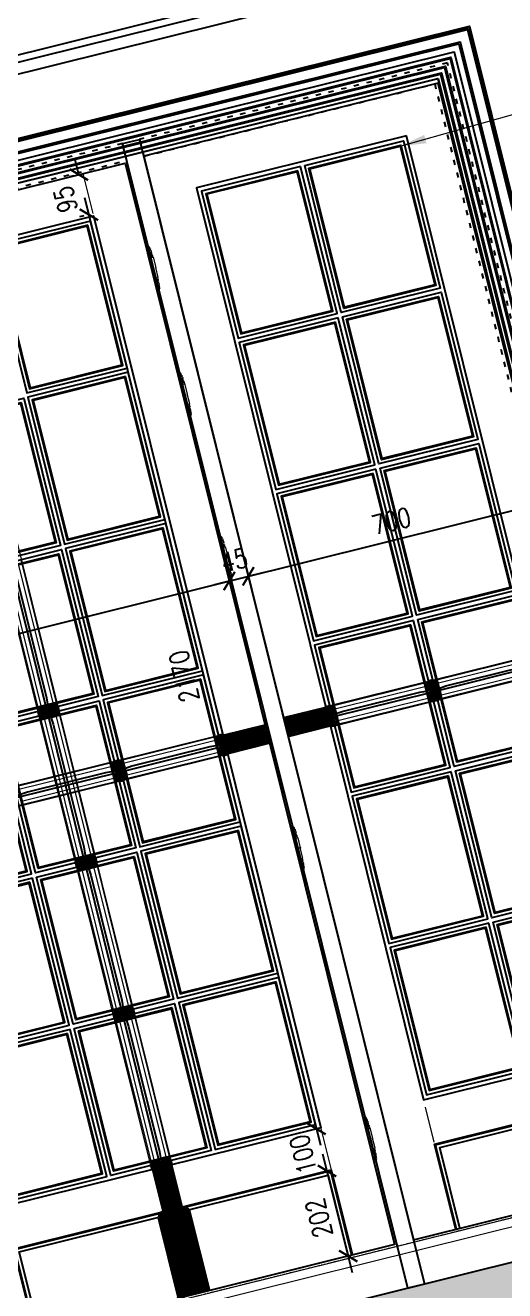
# Model space of a CAD drawing. Header units: inches. Extents: x 122939 to 389145, y 29603 to 574065.
# Drawn here: x 340144 to 341247, y 505939 to 508854 of the extents above; entities that cross this region are included whole.
import ezdxf

# ---------------------------------------------------------------- set-up
doc = ezdxf.new("R2010")
doc.units = ezdxf.units.IN
doc.header["$MEASUREMENT"] = 0
for name, pattern in [('ACAD_ISO03W100', [30, 12, -18]), ('DASHED', [0.75, 0.5, -0.25]), ('HIDDEN', [0.375, 0.25, -0.125])]:
    doc.linetypes.add(name, pattern=pattern)
for name, color, linetype, lineweight in [('A-Dim-ID', 9, 'Continuous', 20), ('A-FLOR-TIL1', 6, 'Continuous', 18), ('ID-NOTES', 3, 'Continuous', 0)]:
    doc.layers.add(name, color=color, linetype=linetype, lineweight=lineweight)
for name, color, linetype in [('A-Hidden', 8, 'HIDDEN'), ('A-WALL', 7, 'Continuous'), ('Calliper_wall hatch_CHB', 8, 'Continuous'), ('gypsum', 31, 'Continuous')]:
    doc.layers.add(name, color=color, linetype=linetype)
doc.styles.add('ST9', font='romans.shx', dxfattribs={"width": 0.8})
doc.styles.add('ZZ-Dim All', font='romans.shx', dxfattribs={"width": 0.8})
doc.dimstyles.new('DIM 0200', dxfattribs={"dimscale": 200, "dimtxt": 1, "dimasz": 0.8, "dimexe": 0.5, "dimexo": 1, "dimgap": 0.4, "dimtad": 1, "dimdec": 0, "dimrnd": 10, "dimdsep": 46, "dimtxsty": 'ZZ-Dim All', "dimblk1": 'ARCHTICK', "dimblk2": 'ARCHTICK', "dimsah": 1, "dimcen": 1, "dimdle": 0.5, "dimclrd": 256, "dimclre": 256, "dimclrt": 256, "dimadec": 0, "dimazin": 2, "dimtfac": 1, "dimtdec": 0, "dimtix": 1, "dimtmove": 2, "dimatfit": 2, "dimfxl": 1, "dimfxlon": 1, "dimtolj": 1, "dimtzin": 0, "dimlwd": -1, "dimlwe": -1, "dimarcsym": 0})
doc.dimstyles.new('DIM-20', dxfattribs={"dimscale": 1000, "dimtxt": 0.044, "dimasz": 0.035, "dimexe": 0.022, "dimexo": 0.022, "dimgap": 0.022, "dimtad": 1, "dimdec": 0, "dimzin": 0, "dimdsep": 46, "dimtxsty": 'ST9', "dimblk1": 'ARCHTICK', "dimblk2": 'ARCHTICK', "dimsah": 1, "dimcen": 0.088, "dimdle": 0.04, "dimclrd": 256, "dimclre": 256, "dimclrt": 3, "dimadec": 0, "dimazin": 0, "dimtfac": 1, "dimtdec": 0, "dimtix": 1, "dimtofl": 0, "dimtmove": 1, "dimatfit": 3, "dimldrblk": 'CLOSED', "dimfxl": 1, "dimtolj": 1, "dimtzin": 0, "dimarcsym": 0})
pattern_1 = [(135, (-731.5624, 320.418), (-1.76776695, -1.76776695), [])]
pattern_2 = [(135, (-731.5624, -38.742), (-1.76776695, -1.76776695), [])]
pattern_3 = [(135, (-731.5624, -397.902), (-1.76776695, -1.76776695), [])]
pattern_4 = [(45, (-688.5992, 0), (-1.76776695, 1.76776695), [])]
pattern_5 = [(135, (0.4363, -3010.4238), (-1.76776695, -1.76776695), [])]
pattern_6 = [(135, (247.9363, -3010.4238), (-1.76776695, -1.76776695), [])]
pattern_7 = [(135, (994.3506, -3005.4238), (-1.76776695, -1.76776695), [])]

# ---------------------------------------------------------------- blocks, each defined once
blk = doc.blocks.new('french door panel')
at = {"lineweight": 0}
h = blk.add_hatch(dxfattribs=at)
h.set_pattern_fill('ANSI31', color=8, scale=20)
h.set_pattern_definition([(45, (-731.5624, 320.418), (-1.76776695, 1.76776695), [])])
edge = h.paths.add_edge_path()
edge.add_line((6356, 3041.7), (6383, 3041.7))
edge.add_line((6383, 3041.7), (6383, 3031.7))
edge.add_line((6383, 3031.7), (6394, 3031.7))
edge.add_line((6394, 3031.7), (6394, 3033.7))
edge.add_arc((6394, 3041.7), 8, 270, 360)
edge.add_line((6402, 3041.7), (6404, 3041.7))
edge.add_line((6404, 3041.7), (6404, 3051.7))
edge.add_line((6404, 3051.7), (6402, 3051.7))
edge.add_arc((6394, 3051.7), 8, 0, 90)
edge.add_line((6394, 3059.7), (6394, 3061.7))
edge.add_line((6394, 3061.7), (6383, 3061.7))
edge.add_line((6383, 3061.7), (6383, 3051.7))
edge.add_line((6383, 3051.7), (6356, 3051.7))
edge.add_line((6356, 3051.7), (6356, 3041.7))
h = blk.add_hatch(dxfattribs=at)
h.set_pattern_fill('ANSI31', color=8, scale=20, angle=90)
h.set_pattern_definition(pattern_1)
edge = h.paths.add_edge_path()
edge.add_line((6358, 3051.7), (6377, 3051.7))
edge.add_line((6377, 3051.7), (6377, 3061.7))
edge.add_line((6377, 3061.7), (6366, 3061.7))
edge.add_line((6366, 3061.7), (6366, 3059.7))
edge.add_arc((6366, 3051.7), 8, 90, 180)
h = blk.add_hatch(dxfattribs=at)
h.set_pattern_fill('ANSI31', color=8, scale=20, angle=90)
h.set_pattern_definition(pattern_1)
edge = h.paths.add_edge_path()
edge.add_line((6358, 3041.7), (6377, 3041.7))
edge.add_line((6377, 3041.7), (6377, 3031.7))
edge.add_line((6377, 3031.7), (6366, 3031.7))
edge.add_line((6366, 3031.7), (6366, 3033.7))
edge.add_arc((6366, 3041.7), 8, 180, 270, ccw=False)
h = blk.add_hatch(dxfattribs=at)
h.set_pattern_fill('ANSI31', color=8, scale=20)
h.set_pattern_definition([(45, (247.9363, -3010.4238), (-1.76776695, 1.76776695), [])])
edge = h.paths.add_edge_path()
edge.add_line((6499.2, 2850.1), (6499.2, 2877.1))
edge.add_line((6499.2, 2877.1), (6489.2, 2877.1))
edge.add_line((6489.2, 2877.1), (6489.2, 2888.1))
edge.add_line((6489.2, 2888.1), (6491.2, 2888.1))
edge.add_arc((6499.2, 2888.1), 8, 90, 180, ccw=False)
edge.add_line((6499.2, 2896.1), (6499.2, 2898.1))
edge.add_line((6499.2, 2898.1), (6509.2, 2898.1))
edge.add_line((6509.2, 2898.1), (6509.2, 2896.1))
edge.add_arc((6509.2, 2888.1), 8, 0, 90, ccw=False)
edge.add_line((6517.2, 2888.1), (6519.2, 2888.1))
edge.add_line((6519.2, 2888.1), (6519.2, 2877.1))
edge.add_line((6519.2, 2877.1), (6509.2, 2877.1))
edge.add_line((6509.2, 2877.1), (6509.2, 2850.1))
edge.add_line((6509.2, 2850.1), (6499.2, 2850.1))
h = blk.add_hatch(dxfattribs=at)
h.set_pattern_fill('ANSI31', color=8, scale=20)
h.set_pattern_definition([(45, (0.4363, -3010.4238), (-1.76776695, 1.76776695), [])])
h.paths.add_polyline_path([(6736.7, 2888.1), (6738.7, 2888.1, -0.414214), (6746.7, 2896.1), (6746.7, 2898.1), (6756.7, 2898.1), (6756.7, 2850.1), (6746.7, 2850.1), (6746.7, 2877.1), (6736.7, 2877.1)])
h = blk.add_hatch(dxfattribs=at)
h.set_pattern_fill('ANSI31', color=8, scale=20, angle=90)
h.set_pattern_definition(pattern_5)
edge = h.paths.add_edge_path()
edge.add_line((6856.7, 2852.1), (6756.7, 2852.1))
edge.add_line((6756.7, 2852.1), (6756.7, 2896.1))
edge.add_line((6756.7, 2896.1), (6856.2, 2896.1))
edge.add_line((6856.2, 2896.1), (6856.2, 2852.1))
h = blk.add_hatch(dxfattribs=at)
h.set_pattern_fill('ANSI31', color=8, scale=20, angle=90)
h.set_pattern_definition(pattern_6)
edge = h.paths.add_edge_path()
edge.add_line((6499.2, 2852.1), (6499.2, 2871.1))
edge.add_line((6499.2, 2871.1), (6489.2, 2871.1))
edge.add_line((6489.2, 2871.1), (6489.2, 2860.1))
edge.add_line((6489.2, 2860.1), (6491.2, 2860.1))
edge.add_arc((6499.2, 2860.1), 8, 180, 270)
h = blk.add_hatch(dxfattribs=at)
h.set_pattern_fill('ANSI31', color=8, scale=20, angle=90)
h.set_pattern_definition(pattern_6)
edge = h.paths.add_edge_path()
edge.add_line((6509.2, 2852.1), (6509.2, 2871.1))
edge.add_line((6509.2, 2871.1), (6519.2, 2871.1))
edge.add_line((6519.2, 2871.1), (6519.2, 2860.1))
edge.add_line((6519.2, 2860.1), (6517.2, 2860.1))
edge.add_arc((6509.2, 2860.1), 8, -90, 0, ccw=False)
h = blk.add_hatch(dxfattribs=at)
h.set_pattern_fill('ANSI31', color=8, scale=20, angle=90)
h.set_pattern_definition(pattern_5)
h.paths.add_polyline_path([(6736.7, 2871.1), (6746.7, 2871.1), (6746.7, 2852.1, -0.414214), (6738.7, 2860.1), (6736.7, 2860.1)])
h = blk.add_hatch(dxfattribs=at)
h.set_pattern_fill('ANSI31', color=8, scale=20)
h.set_pattern_definition([(45, (-731.5624, -38.742), (-1.76776695, 1.76776695), [])])
edge = h.paths.add_edge_path()
edge.add_line((6356, 2682.6), (6383, 2682.6))
edge.add_line((6383, 2682.6), (6383, 2672.6))
edge.add_line((6383, 2672.6), (6394, 2672.6))
edge.add_line((6394, 2672.6), (6394, 2674.6))
edge.add_arc((6394, 2682.6), 8, 270, 360)
edge.add_line((6402, 2682.6), (6404, 2682.6))
edge.add_line((6404, 2682.6), (6404, 2692.6))
edge.add_line((6404, 2692.6), (6402, 2692.6))
edge.add_arc((6394, 2692.6), 8, 0, 90)
edge.add_line((6394, 2700.6), (6394, 2702.6))
edge.add_line((6394, 2702.6), (6383, 2702.6))
edge.add_line((6383, 2702.6), (6383, 2692.6))
edge.add_line((6383, 2692.6), (6356, 2692.6))
edge.add_line((6356, 2692.6), (6356, 2682.6))
h = blk.add_hatch(dxfattribs=at)
h.set_pattern_fill('ANSI31', color=8, scale=20, angle=90)
h.set_pattern_definition(pattern_2)
edge = h.paths.add_edge_path()
edge.add_line((6358, 2692.6), (6377, 2692.6))
edge.add_line((6377, 2692.6), (6377, 2702.6))
edge.add_line((6377, 2702.6), (6366, 2702.6))
edge.add_line((6366, 2702.6), (6366, 2700.6))
edge.add_arc((6366, 2692.6), 8, 90, 180)
h = blk.add_hatch(dxfattribs=at)
h.set_pattern_fill('ANSI31', color=8, scale=20, angle=90)
h.set_pattern_definition(pattern_2)
edge = h.paths.add_edge_path()
edge.add_line((6358, 2682.6), (6377, 2682.6))
edge.add_line((6377, 2682.6), (6377, 2672.6))
edge.add_line((6377, 2672.6), (6366, 2672.6))
edge.add_line((6366, 2672.6), (6366, 2674.6))
edge.add_arc((6366, 2682.6), 8, 180, 270, ccw=False)
h = blk.add_hatch(dxfattribs=at)
h.set_pattern_fill('ANSI31', color=8, scale=20)
h.set_pattern_definition([(45, (-731.5624, -397.902), (-1.76776695, 1.76776695), [])])
edge = h.paths.add_edge_path()
edge.add_line((6356, 2323.4), (6383, 2323.4))
edge.add_line((6383, 2323.4), (6383, 2313.4))
edge.add_line((6383, 2313.4), (6394, 2313.4))
edge.add_line((6394, 2313.4), (6394, 2315.4))
edge.add_arc((6394, 2323.4), 8, 270, 360)
edge.add_line((6402, 2323.4), (6404, 2323.4))
edge.add_line((6404, 2323.4), (6404, 2333.4))
edge.add_line((6404, 2333.4), (6402, 2333.4))
edge.add_arc((6394, 2333.4), 8, 0, 90)
edge.add_line((6394, 2341.4), (6394, 2343.4))
edge.add_line((6394, 2343.4), (6383, 2343.4))
edge.add_line((6383, 2343.4), (6383, 2333.4))
edge.add_line((6383, 2333.4), (6356, 2333.4))
edge.add_line((6356, 2333.4), (6356, 2323.4))
h = blk.add_hatch(dxfattribs=at)
h.set_pattern_fill('ANSI31', color=8, scale=20, angle=90)
h.set_pattern_definition(pattern_3)
edge = h.paths.add_edge_path()
edge.add_line((6358, 2333.4), (6377, 2333.4))
edge.add_line((6377, 2333.4), (6377, 2343.4))
edge.add_line((6377, 2343.4), (6366, 2343.4))
edge.add_line((6366, 2343.4), (6366, 2341.4))
edge.add_arc((6366, 2333.4), 8, 90, 180)
h = blk.add_hatch(dxfattribs=at)
h.set_pattern_fill('ANSI31', color=8, scale=20, angle=90)
h.set_pattern_definition(pattern_3)
edge = h.paths.add_edge_path()
edge.add_line((6358, 2323.4), (6377, 2323.4))
edge.add_line((6377, 2323.4), (6377, 2313.4))
edge.add_line((6377, 2313.4), (6366, 2313.4))
edge.add_line((6366, 2313.4), (6366, 2315.4))
edge.add_arc((6366, 2323.4), 8, 180, 270, ccw=False)
h = blk.add_hatch(dxfattribs=at)
h.set_pattern_fill('ANSI31', color=8, scale=20)
h.set_pattern_definition([(45, (-731.5624, -509.562), (-1.76776695, 1.76776695), [])])
h.paths.add_polyline_path([(6404, 1964.3), (6404, 1974.3), (6402, 1974.3, 0.414214), (6394, 1982.3), (6394, 1984.3), (6383, 1984.3), (6383, 1974.3), (6356, 1974.3), (6356, 1964.3)])
h = blk.add_hatch(dxfattribs=at)
h.set_pattern_fill('ANSI31', color=8, scale=20, angle=90)
h.set_pattern_definition([(135, (-731.5624, -509.562), (-1.76776695, -1.76776695), [])])
h.paths.add_polyline_path([(6377, 1984.3), (6377, 1974.3), (6358, 1974.3, -0.414214), (6366, 1982.3), (6366, 1984.3)])
h = blk.add_hatch(dxfattribs=at)
h.set_pattern_fill('ANSI31', color=8, scale=20, angle=90)
h.set_pattern_definition([(135, (-731.5624, -504.562), (-1.76776695, -1.76776695), [])])
h.paths.add_polyline_path([(6358, 1662.2), (6358, 1964.3), (6402, 1964.3), (6402, 1662.2)])
h = blk.add_hatch(dxfattribs=at)
h.set_pattern_fill('ANSI31', color=8, scale=20)
h.set_pattern_definition(pattern_4)
h.paths.add_polyline_path([(6358, 1864.2), (6353, 1864.2), (6353, 1862.2, 0.414214), (6345, 1854.2), (6343, 1854.2), (6343, 1662.2), (6358, 1662.2)])
h = blk.add_hatch(dxfattribs=at)
h.set_pattern_fill('ANSI31', color=8, scale=20)
h.set_pattern_definition(pattern_4)
h.paths.add_polyline_path([(6402, 1662.2), (6417, 1662.2), (6417, 1854.2), (6415, 1854.2, 0.414214), (6407, 1862.2), (6407, 1864.2), (6402, 1864.2)])
at = {"color": 8, "lineweight": 0}
for p, q in [((6756.2, 4134.2, 0), (6756.2, 4229.2, 0)), ((6356, 1974.3), (6356, 4119.2, 0)), ((6404, 1974.3), (6404, 4119.2, 0)), ((6358, 3400.9), (6358, 3051.7)), ((6366, 3392.9), (6366, 3059.7)), ((6394, 3392.9), (6394, 3059.7)), ((6402, 3400.9), (6402, 3051.7)), ((6358, 3041.7), (6358, 2692.6)), ((6366, 3033.7), (6366, 2700.6)), ((6394, 3033.7), (6394, 2700.6)), ((6402, 3041.7), (6402, 2692.6)), ((6746.7, 2898.1), (6014.2, 2898.1)), ((6499.2, 2896.1), (6261.7, 2896.1)), ((6491.2, 2888.1), (6269.7, 2888.1)), ((6746.7, 2896.1), (6509.2, 2896.1)), ((6736.7, 2888.1), (6517.2, 2888.1)), ((6491.2, 2860.1), (6269.7, 2860.1)), ((6736.7, 2860.1), (6517.2, 2860.1)), ((6746.7, 2850.1), (6014.2, 2850.1)), ((6499.2, 2852.1), (6261.7, 2852.1)), ((6746.7, 2852.1), (6509.2, 2852.1)), ((6358, 2682.6, 0), (6358, 2333.4, 0)), ((6402, 2682.6, 0), (6402, 2333.4, 0)), ((6366, 2674.6, 0), (6366, 2341.4, 0)), ((6394, 2674.6, 0), (6394, 2341.4, 0)), ((6358, 2323.4), (6358, 1974.3, 0)), ((6366, 2315.4), (6366, 1982.3, 0)), ((6394, 2315.4), (6394, 1982.3, 0)), ((6402, 2323.4), (6402, 1974.3, 0)), ((6756.2, 1969.2, 0), (6756.2, 1864.2))]:
    blk.add_line(p, q, dxfattribs=at)
at = {"color": 0, "lineweight": -2, "elevation": 0}
for points in [[(5903.7, 4229.2), (6856.2, 4229.2), (6856.2, 1662.2), (5903.7, 1662.2)], [(6003.7, 4129.2), (6756.2, 4129.2), (6756.2, 1964.3), (6003.7, 1964.3)], [(6746.2, 4119.2), (6508.7, 4119.2), (6508.7, 3770.1), (6746.2, 3770.1)], [(6738.2, 4111.2), (6516.7, 4111.2), (6516.7, 3778.1), (6738.2, 3778.1)], [(6736.2, 4109.2), (6518.7, 4109.2), (6518.7, 3780.1), (6736.2, 3780.1)], [(6261.2, 3760.1), (6498.7, 3760.1), (6498.7, 3410.9), (6261.2, 3410.9)], [(6269.2, 3752.1), (6490.7, 3752.1), (6490.7, 3418.9), (6269.2, 3418.9)], [(6271.2, 3750.1), (6488.7, 3750.1), (6488.7, 3420.9), (6271.2, 3420.9)], [(6746.2, 3760.1), (6508.7, 3760.1), (6508.7, 3410.9), (6746.2, 3410.9)], [(6738.2, 3752.1), (6516.7, 3752.1), (6516.7, 3418.9), (6738.2, 3418.9)], [(6736.2, 3750.1), (6518.7, 3750.1), (6518.7, 3420.9), (6736.2, 3420.9)], [(6261.2, 3400.9), (6498.7, 3400.9), (6498.7, 3051.7), (6261.2, 3051.7)], [(6269.2, 3392.9), (6490.7, 3392.9), (6490.7, 3059.7), (6269.2, 3059.7)], [(6271.2, 3390.9), (6488.7, 3390.9), (6488.7, 3061.7), (6271.2, 3061.7)], [(6746.2, 3400.9), (6508.7, 3400.9), (6508.7, 3051.7), (6746.2, 3051.7)], [(6738.2, 3392.9), (6516.7, 3392.9), (6516.7, 3059.7), (6738.2, 3059.7)], [(6736.2, 3390.9), (6518.7, 3390.9), (6518.7, 3061.7), (6736.2, 3061.7)], [(6251.2, 3041.7), (6013.7, 3041.7), (6013.7, 2692.6), (6251.2, 2692.6)], [(6243.2, 3033.7), (6021.7, 3033.7), (6021.7, 2700.6), (6243.2, 2700.6)], [(6241.2, 3031.7), (6023.7, 3031.7), (6023.7, 2702.6), (6241.2, 2702.6)], [(6261.2, 3041.7), (6498.7, 3041.7), (6498.7, 2692.6), (6261.2, 2692.6)], [(6269.2, 3033.7), (6490.7, 3033.7), (6490.7, 2700.6), (6269.2, 2700.6)], [(6271.2, 3031.7), (6488.7, 3031.7), (6488.7, 2702.6), (6271.2, 2702.6)], [(6746.2, 3041.7), (6508.7, 3041.7), (6508.7, 2692.6), (6746.2, 2692.6)], [(6738.2, 3033.7), (6516.7, 3033.7), (6516.7, 2700.6), (6738.2, 2700.6)], [(6736.2, 3031.7), (6518.7, 3031.7), (6518.7, 2702.6), (6736.2, 2702.6)], [(6251.2, 2682.6), (6013.7, 2682.6), (6013.7, 2333.4), (6251.2, 2333.4)], [(6261.2, 2682.6), (6498.7, 2682.6), (6498.7, 2333.4), (6261.2, 2333.4)], [(6746.2, 2682.6), (6508.7, 2682.6), (6508.7, 2333.4), (6746.2, 2333.4)], [(6243.2, 2674.6), (6021.7, 2674.6), (6021.7, 2341.4), (6243.2, 2341.4)], [(6241.2, 2672.6), (6023.7, 2672.6), (6023.7, 2343.4), (6241.2, 2343.4)], [(6269.2, 2674.6), (6490.7, 2674.6), (6490.7, 2341.4), (6269.2, 2341.4)], [(6271.2, 2672.6), (6488.7, 2672.6), (6488.7, 2343.4), (6271.2, 2343.4)], [(6738.2, 2674.6), (6516.7, 2674.6), (6516.7, 2341.4), (6738.2, 2341.4)], [(6736.2, 2672.6), (6518.7, 2672.6), (6518.7, 2343.4), (6736.2, 2343.4)], [(6251.2, 2323.4), (6013.7, 2323.4), (6013.7, 1974.3), (6251.2, 1974.3)], [(6243.2, 2315.4), (6021.7, 2315.4), (6021.7, 1982.3), (6243.2, 1982.3)], [(6241.2, 2313.4), (6023.7, 2313.4), (6023.7, 1984.3), (6241.2, 1984.3)], [(6261.2, 2323.4), (6498.7, 2323.4), (6498.7, 1974.3), (6261.2, 1974.3)], [(6269.2, 2315.4), (6490.7, 2315.4), (6490.7, 1982.3), (6269.2, 1982.3)], [(6271.2, 2313.4), (6488.7, 2313.4), (6488.7, 1984.3), (6271.2, 1984.3)], [(6746.2, 2323.4), (6508.7, 2323.4), (6508.7, 1974.3), (6746.2, 1974.3)], [(6738.2, 2315.4), (6516.7, 2315.4), (6516.7, 1982.3), (6738.2, 1982.3)], [(6736.2, 2313.4), (6518.7, 2313.4), (6518.7, 1984.3), (6736.2, 1984.3)]]:
    blk.add_lwpolyline(points, close=True, dxfattribs=at)
at = {"color": 8, "elevation": 0}
for points in [[(6383.2, 3078), (6381.2, 3053.7), (6377.2, 3053.7), (6377.2, 3398.9), (6381.2, 3398.9), (6383.2, 3374.7)], [(6383.2, 2723.8), (6381.2, 2694.6), (6377.2, 2694.6), (6377.2, 3039.7), (6381.2, 3039.7), (6383.2, 3015.5)], [(6535.4, 2877.2), (6511.2, 2875.2), (6511.2, 2871.2), (6744.7, 2871.2), (6744.7, 2875.2), (6720.4, 2877.2)], [(6383.2, 2359.7), (6381.2, 2335.4), (6377.2, 2335.4), (6377.2, 2680.6), (6381.2, 2680.6), (6383.2, 2656.3)], [(6383.2, 2000.5), (6381.2, 1976.3), (6377.2, 1976.3), (6377.2, 2321.4), (6381.2, 2321.4), (6383.2, 2297.2)]]:
    blk.add_lwpolyline(points, close=True, dxfattribs=at)
at = {"color": 8, "lineweight": -2, "elevation": 0}
for points in [[(6356, 3041.7), (6383, 3041.7), (6383, 3031.7), (6394, 3031.7), (6394, 3033.7, 0.414214), (6402, 3041.7), (6404, 3041.7), (6404, 3051.7), (6402, 3051.7, 0.414214), (6394, 3059.7), (6394, 3061.7), (6383, 3061.7), (6383, 3051.7), (6356, 3051.7)], [(6356, 2682.6), (6383, 2682.6), (6383, 2672.6), (6394, 2672.6), (6394, 2674.6, 0.414214), (6402, 2682.6), (6404, 2682.6), (6404, 2692.6), (6402, 2692.6, 0.414214), (6394, 2700.6), (6394, 2702.6), (6383, 2702.6), (6383, 2692.6), (6356, 2692.6)], [(6356, 2323.4), (6383, 2323.4), (6383, 2313.4), (6394, 2313.4), (6394, 2315.4, 0.414214), (6402, 2323.4), (6404, 2323.4), (6404, 2333.4), (6402, 2333.4, 0.414214), (6394, 2341.4), (6394, 2343.4), (6383, 2343.4), (6383, 2333.4), (6356, 2333.4)]]:
    blk.add_lwpolyline(points, format="xyb", close=True, dxfattribs=at)
for points in [[(6358, 3051.7), (6377, 3051.7), (6377, 3061.7), (6366, 3061.7), (6366, 3059.7, 0.414214), (6358, 3051.7, -1)], [(6358, 3041.7), (6377, 3041.7), (6377, 3031.7), (6366, 3031.7), (6366, 3033.7, -0.414214), (6358, 3041.7, 1)], [(6746.7, 2850.1), (6756.7, 2850.1), (6756.7, 2898.1), (6746.7, 2898.1), (6746.7, 2896.1, 0.414214), (6738.7, 2888.1), (6736.7, 2888.1), (6736.7, 2877.1), (6746.7, 2877.1), (6746.7, 2850.1)], [(6746.7, 2852.1), (6746.7, 2871.1), (6736.7, 2871.1), (6736.7, 2860.1), (6738.7, 2860.1, 0.414214), (6746.7, 2852.1, -1)], [(6358, 2692.6), (6377, 2692.6), (6377, 2702.6), (6366, 2702.6), (6366, 2700.6, 0.414214), (6358, 2692.6, -1)], [(6358, 2682.6), (6377, 2682.6), (6377, 2672.6), (6366, 2672.6), (6366, 2674.6, -0.414214), (6358, 2682.6, 1)], [(6358, 2333.4), (6377, 2333.4), (6377, 2343.4), (6366, 2343.4), (6366, 2341.4, 0.414214), (6358, 2333.4, -1)], [(6358, 2323.4), (6377, 2323.4), (6377, 2313.4), (6366, 2313.4), (6366, 2315.4, -0.414214), (6358, 2323.4, 1)], [(6356, 1974.3), (6356, 1964.3), (6404, 1964.3), (6404, 1974.3), (6402, 1974.3, 0.414214), (6394, 1982.3), (6394, 1984.3), (6383, 1984.3), (6383, 1974.3), (6356, 1974.3)], [(6358, 1974.3), (6377, 1974.3), (6377, 1984.3), (6366, 1984.3), (6366, 1982.3, 0.414214), (6358, 1974.3, -1)], [(6358, 1864.2), (6353, 1864.2), (6353, 1862.2, 0.414214), (6345, 1854.2), (6343, 1854.2), (6343, 1662.2), (6358, 1662.2)], [(6402, 1864.2), (6407, 1864.2), (6407, 1862.2, -0.414214), (6415, 1854.2), (6417, 1854.2), (6417, 1662.2), (6402, 1662.2)]]:
    blk.add_lwpolyline(points, format="xyb", dxfattribs=at)
at = {"color": 8, "lineweight": -2}
blk.add_lwpolyline([(6509.2, 2850.1), (6509.2, 2877.1), (6519.2, 2877.1), (6519.2, 2888.1), (6517.2, 2888.1, 0.414214), (6509.2, 2896.1), (6509.2, 2898.1), (6499.2, 2898.1), (6499.2, 2896.1, 0.414214), (6491.2, 2888.1), (6489.2, 2888.1), (6489.2, 2877.1), (6499.2, 2877.1), (6499.2, 2850.1)], format="xyb", close=True, dxfattribs=at)
at = {"color": 8, "lineweight": -2, "elevation": 0}
for points in [[(6856.7, 2852.1), (6756.7, 2852.1), (6756.7, 2896.1), (6856.2, 2896.1), (6856.2, 2852.1)], [(6358, 1662.2), (6358, 1964.3), (6402, 1964.3), (6402, 1662.2), (6358, 1662.2)]]:
    blk.add_lwpolyline(points, dxfattribs=at)
at = {"color": 8}
blk.add_lwpolyline([(6287.9, 2877.2), (6263.7, 2875.2), (6263.7, 2871.2), (6497.2, 2871.2), (6497.2, 2875.2), (6472.9, 2877.2)], close=True, dxfattribs=at)
at = {"color": 8, "lineweight": -2}
for points in [[(6499.2, 2852.1), (6499.2, 2871.1), (6489.2, 2871.1), (6489.2, 2860.1), (6491.2, 2860.1, 0.414214), (6499.2, 2852.1, -1)], [(6509.2, 2852.1), (6509.2, 2871.1), (6519.2, 2871.1), (6519.2, 2860.1), (6517.2, 2860.1, -0.414214), (6509.2, 2852.1, 1)]]:
    blk.add_lwpolyline(points, format="xyb", dxfattribs=at)
at = {"color": 0, "lineweight": -2, "elevation": 0}
for points in [[(6003.7, 1662.2), (6003.7, 1864.2), (6756.2, 1864.2), (6756.2, 1662.2)], [(6005.7, 1662.2), (6005.7, 1862.2), (6754.2, 1862.2), (6754.2, 1662.2)], [(6013.7, 1662.2), (6013.7, 1854.2), (6746.2, 1854.2), (6746.2, 1662.2)]]:
    blk.add_lwpolyline(points, dxfattribs=at)
blk = doc.blocks.new('french door fixed panel')
at = {"lineweight": 0}
h = blk.add_hatch(dxfattribs=at)
h.set_pattern_fill('ANSI31', color=8, scale=20, angle=90)
h.set_pattern_definition([(135, (1.718, -3005.4238), (-1.76776695, -1.76776695), [])])
h.paths.add_polyline_path([(6901.2, 2857.1), (7001.2, 2857.1), (7001.2, 2901.1), (6901.2, 2901.1)])
h = blk.add_hatch(dxfattribs=at)
h.set_pattern_fill('ANSI31', color=8, scale=20)
h.set_pattern_definition([(45, (-0.3673, -3005.4238), (-1.76776695, 1.76776695), [])])
h.paths.add_polyline_path([(7021.1, 2893.1), (7019.1, 2893.1, 0.414214), (7011.1, 2901.1), (7011.1, 2903.1), (7001.1, 2903.1), (7001.1, 2855.1), (7011.1, 2855.1), (7011.1, 2882.1), (7021.1, 2882.1)])
h = blk.add_hatch(dxfattribs=at)
h.set_pattern_fill('ANSI31', color=8, scale=20)
h.set_pattern_definition([(45, (994.3506, -3005.4238), (-1.76776695, 1.76776695), [])])
edge = h.paths.add_edge_path()
edge.add_line((7245.6, 2855.1), (7245.6, 2882.1))
edge.add_line((7245.6, 2882.1), (7235.6, 2882.1))
edge.add_line((7235.6, 2882.1), (7235.6, 2893.1))
edge.add_line((7235.6, 2893.1), (7237.6, 2893.1))
edge.add_arc((7245.6, 2893.1), 8, 90, 180, ccw=False)
edge.add_line((7245.6, 2901.1), (7245.6, 2903.1))
edge.add_line((7245.6, 2903.1), (7255.6, 2903.1))
edge.add_line((7255.6, 2903.1), (7255.6, 2901.1))
edge.add_arc((7255.6, 2893.1), 8, 0, 90, ccw=False)
edge.add_line((7263.6, 2893.1), (7265.6, 2893.1))
edge.add_line((7265.6, 2893.1), (7265.6, 2882.1))
edge.add_line((7265.6, 2882.1), (7255.6, 2882.1))
edge.add_line((7255.6, 2882.1), (7255.6, 2855.1))
edge.add_line((7255.6, 2855.1), (7245.6, 2855.1))
h = blk.add_hatch(dxfattribs=at)
h.set_pattern_fill('ANSI31', color=8, scale=20, angle=90)
h.set_pattern_definition([(135, (-0.3673, -3005.4238), (-1.76776695, -1.76776695), [])])
h.paths.add_polyline_path([(7021.1, 2876.1), (7011.1, 2876.1), (7011.1, 2857.1, 0.414214), (7019.1, 2865.1), (7021.1, 2865.1)])
h = blk.add_hatch(dxfattribs=at)
h.set_pattern_fill('ANSI31', color=8, scale=20, angle=90)
h.set_pattern_definition(pattern_7)
edge = h.paths.add_edge_path()
edge.add_line((7245.6, 2857.1), (7245.6, 2876.1))
edge.add_line((7245.6, 2876.1), (7235.6, 2876.1))
edge.add_line((7235.6, 2876.1), (7235.6, 2865.1))
edge.add_line((7235.6, 2865.1), (7237.6, 2865.1))
edge.add_arc((7245.6, 2865.1), 8, 180, 270)
h = blk.add_hatch(dxfattribs=at)
h.set_pattern_fill('ANSI31', color=8, scale=20, angle=90)
h.set_pattern_definition(pattern_7)
edge = h.paths.add_edge_path()
edge.add_line((7255.6, 2857.1), (7255.6, 2876.1))
edge.add_line((7255.6, 2876.1), (7265.6, 2876.1))
edge.add_line((7265.6, 2876.1), (7265.6, 2865.1))
edge.add_line((7265.6, 2865.1), (7263.6, 2865.1))
edge.add_arc((7255.6, 2865.1), 8, -90, 0, ccw=False)
at = {"color": 8, "lineweight": 0}
for p, q in [((7007.8, 2903.1), (7489.9, 2903.1)), ((7011.2, 2901.1), (7245.6, 2901.1)), ((7021.2, 2893.1), (7237.6, 2893.1)), ((7255.6, 2901.1), (7489.9, 2901.1)), ((7263.6, 2893.1), (7479.9, 2893.1)), ((7011.2, 2857.1), (7245.6, 2857.1)), ((7021.2, 2865.1), (7237.6, 2865.1)), ((7255.6, 2857.1), (7489.9, 2857.1)), ((7263.6, 2865.1), (7479.9, 2865.1)), ((7011.2, 2855.1), (7489.9, 2855.1)), ((7001.2, 1952.2), (7001.2, 1869.3))]:
    blk.add_line(p, q, dxfattribs=at)
at = {"color": 8, "lineweight": -2}
blk.add_line((7244.2, 2865.6), (7244.2, 2865.6), dxfattribs=at)
at = {"color": 0, "lineweight": -2, "elevation": 0}
for points in [[(7599.9, 4234.2), (6901.2, 4234.2), (6901.2, 1662.2), (7599.9, 1662.2)], [(7499.9, 4134.2), (7001.2, 4134.2), (7001.2, 1969.3), (7499.9, 1969.3)], [(7245.6, 4124.2), (7011.2, 4124.2), (7011.2, 3775.1), (7245.6, 3775.1)], [(7237.6, 4116.2), (7019.2, 4116.2), (7019.2, 3783.1), (7237.6, 3783.1)], [(7235.6, 4114.2), (7021.2, 4114.2), (7021.2, 3785.1), (7235.6, 3785.1)], [(7255.6, 4124.2), (7489.9, 4124.2), (7489.9, 3775.1), (7255.6, 3775.1)], [(7263.6, 4116.2), (7481.9, 4116.2), (7481.9, 3783.1), (7263.6, 3783.1)], [(7265.6, 4114.2), (7479.9, 4114.2), (7479.9, 3785.1), (7265.6, 3785.1)], [(7245.6, 3765.1), (7011.2, 3765.1), (7011.2, 3415.9), (7245.6, 3415.9)], [(7255.6, 3765.1), (7489.9, 3765.1), (7489.9, 3415.9), (7255.6, 3415.9)], [(7237.6, 3757.1), (7019.2, 3757.1), (7019.2, 3423.9), (7237.6, 3423.9)], [(7235.6, 3755.1), (7021.2, 3755.1), (7021.2, 3425.9), (7235.6, 3425.9)], [(7263.6, 3757.1), (7481.9, 3757.1), (7481.9, 3423.9), (7263.6, 3423.9)], [(7265.6, 3755.1), (7479.9, 3755.1), (7479.9, 3425.9), (7265.6, 3425.9)], [(7245.6, 3405.9), (7011.2, 3405.9), (7011.2, 3056.7), (7245.6, 3056.7)], [(7237.6, 3397.9), (7019.2, 3397.9), (7019.2, 3064.7), (7237.6, 3064.7)], [(7235.6, 3395.9), (7021.2, 3395.9), (7021.2, 3066.7), (7235.6, 3066.7)], [(7255.6, 3405.9), (7489.9, 3405.9), (7489.9, 3056.7), (7255.6, 3056.7)], [(7263.6, 3397.9), (7481.9, 3397.9), (7481.9, 3064.7), (7263.6, 3064.7)], [(7265.6, 3395.9), (7479.9, 3395.9), (7479.9, 3066.7), (7265.6, 3066.7)], [(7245.6, 3046.7), (7011.2, 3046.7), (7011.2, 2697.6), (7245.6, 2697.6)], [(7237.6, 3038.7), (7019.2, 3038.7), (7019.2, 2705.6), (7237.6, 2705.6)], [(7235.6, 3036.7), (7021.2, 3036.7), (7021.2, 2707.6), (7235.6, 2707.6)], [(7255.6, 3046.7), (7489.9, 3046.7), (7489.9, 2697.6), (7255.6, 2697.6)], [(7263.6, 3038.7), (7481.9, 3038.7), (7481.9, 2705.6), (7263.6, 2705.6)], [(7265.6, 3036.7), (7479.9, 3036.7), (7479.9, 2707.6), (7265.6, 2707.6)], [(7245.6, 2687.6), (7011.2, 2687.6), (7011.2, 2338.4), (7245.6, 2338.4)], [(7255.6, 2687.6), (7489.9, 2687.6), (7489.9, 2338.4), (7255.6, 2338.4)], [(7237.6, 2679.6), (7019.2, 2679.6), (7019.2, 2346.4), (7237.6, 2346.4)], [(7237.6, 2679.6), (7019.2, 2679.6), (7019.2, 2346.4), (7237.6, 2346.4)], [(7235.6, 2677.6), (7021.2, 2677.6), (7021.2, 2348.4), (7235.6, 2348.4)], [(7235.6, 2677.6), (7021.2, 2677.6), (7021.2, 2348.4), (7235.6, 2348.4)], [(7263.6, 2679.6), (7481.9, 2679.6), (7481.9, 2346.4), (7263.6, 2346.4)], [(7263.6, 2679.6), (7481.9, 2679.6), (7481.9, 2346.4), (7263.6, 2346.4)], [(7265.6, 2677.6), (7479.9, 2677.6), (7479.9, 2348.4), (7265.6, 2348.4)], [(7265.6, 2677.6), (7479.9, 2677.6), (7479.9, 2348.4), (7265.6, 2348.4)], [(7245.6, 2328.4), (7011.2, 2328.4), (7011.2, 1979.3), (7245.6, 1979.3)], [(7245.6, 2328.4), (7011.2, 2328.4), (7011.2, 1979.3), (7245.6, 1979.3)], [(7237.6, 2320.4), (7019.2, 2320.4), (7019.2, 1987.3), (7237.6, 1987.3)], [(7237.6, 2320.4), (7019.2, 2320.4), (7019.2, 1987.3), (7237.6, 1987.3)], [(7235.6, 2318.4), (7021.2, 2318.4), (7021.2, 1989.3), (7235.6, 1989.3)], [(7235.6, 2318.4), (7021.2, 2318.4), (7021.2, 1989.3), (7235.6, 1989.3)], [(7255.6, 2328.4), (7489.9, 2328.4), (7489.9, 1979.3), (7255.6, 1979.3)], [(7255.6, 2328.4), (7489.9, 2328.4), (7489.9, 1979.3), (7255.6, 1979.3)], [(7263.6, 2320.4), (7481.9, 2320.4), (7481.9, 1987.3), (7263.6, 1987.3)], [(7263.6, 2320.4), (7481.9, 2320.4), (7481.9, 1987.3), (7263.6, 1987.3)], [(7265.6, 2318.4), (7479.9, 2318.4), (7479.9, 1989.3), (7265.6, 1989.3)], [(7265.6, 2318.4), (7479.9, 2318.4), (7479.9, 1989.3), (7265.6, 1989.3)]]:
    blk.add_lwpolyline(points, close=True, dxfattribs=at)
at = {"color": 8, "lineweight": -2, "elevation": 0}
blk.add_lwpolyline([(6901.2, 2857.1), (7001.2, 2857.1), (7001.2, 2901.1), (6901.2, 2901.1), (6901.2, 2857.1)], dxfattribs=at)
for points in [[(7011.2, 2855.1), (7001.2, 2855.1), (7001.2, 2903.1), (7011.2, 2903.1), (7011.2, 2901.1, -0.414214), (7019.2, 2893.1), (7021.2, 2893.1), (7021.2, 2882.1), (7011.2, 2882.1), (7011.2, 2855.1)], [(7011.2, 2857.1), (7011.2, 2876.1), (7021.2, 2876.1), (7021.2, 2865.1), (7019.2, 2865.1, -0.414214), (7011.2, 2857.1, 1)], [(7245.6, 2857.1), (7245.6, 2876.1), (7235.6, 2876.1), (7235.6, 2865.1), (7237.6, 2865.1, 0.414214), (7245.6, 2857.1, -1)], [(7255.6, 2857.1), (7255.6, 2876.1), (7265.6, 2876.1), (7265.6, 2865.1), (7263.6, 2865.1, -0.414214), (7255.6, 2857.1, 1)]]:
    blk.add_lwpolyline(points, format="xyb", dxfattribs=at)
blk.add_lwpolyline([(7255.6, 2855.1), (7255.6, 2882.1), (7265.6, 2882.1), (7265.6, 2893.1), (7263.6, 2893.1, 0.414214), (7255.6, 2901.1), (7255.6, 2903.1), (7245.6, 2903.1), (7245.6, 2901.1, 0.414214), (7237.6, 2893.1), (7235.6, 2893.1), (7235.6, 2882.1), (7245.6, 2882.1), (7245.6, 2855.1)], format="xyb", close=True, dxfattribs=at)
at = {"color": 8, "elevation": 0}
for points in [[(7037.5, 2882.2), (7013.2, 2880.2), (7013.2, 2876.2), (7243.6, 2876.2), (7243.6, 2880.2), (7219.3, 2882.2)], [(7463.7, 2882.2), (7487.9, 2880.2), (7487.9, 2876.2), (7257.6, 2876.2), (7257.6, 2880.2), (7281.8, 2882.2)]]:
    blk.add_lwpolyline(points, close=True, dxfattribs=at)
at = {"color": 0, "lineweight": -2, "elevation": 0}
for points in [[(7001.2, 1662.2), (7001.2, 1864.2), (7499.9, 1864.2), (7499.9, 1662.2)], [(7003.2, 1662.2), (7003.2, 1862.2), (7497.9, 1862.2), (7497.9, 1662.2)], [(7011.2, 1662.2), (7011.2, 1854.2), (7489.9, 1854.2), (7489.9, 1662.2)]]:
    blk.add_lwpolyline(points, dxfattribs=at)
blk = doc.blocks.new('hinge paumelle')
at = {"color": 0, "lineweight": 0}
for p, q in [((3515.3, 5242.2), (3523.8, 5242.2)), ((3516.2, 5246.9), (3522.9, 5246.9)), ((3516.2, 5245.5), (3522.9, 5245.5)), ((3515.3, 5194), (3523.8, 5194)), ((3516.2, 5190.6), (3522.9, 5190.6)), ((3516.2, 5189.3), (3522.9, 5189.3))]:
    blk.add_line(p, q, dxfattribs=at)
for points in [[(3519.5, 5248.4), (3515.3, 5248.4), (3515.3, 5246.9), (3516.2, 5246.9), (3516.2, 5245.5), (3515.3, 5245.5), (3515.3, 5242.2), (3514.5, 5242.2), (3514.5, 5218.1)], [(3519.5, 5248.4), (3523.8, 5248.4), (3523.8, 5246.9), (3522.9, 5246.9), (3522.9, 5245.5), (3523.8, 5245.5), (3523.8, 5242.2), (3524.5, 5242.2), (3524.5, 5218.1)], [(3519.5, 5187.8), (3515.3, 5187.8), (3515.3, 5189.3), (3516.2, 5189.3), (3516.2, 5190.6), (3515.3, 5190.6), (3515.3, 5194), (3514.5, 5194), (3514.5, 5218.1)], [(3519.5, 5187.8), (3523.8, 5187.8), (3523.8, 5189.3), (3522.9, 5189.3), (3522.9, 5190.6), (3523.8, 5190.6), (3523.8, 5194), (3524.5, 5194), (3524.5, 5218.1)]]:
    blk.add_lwpolyline(points, dxfattribs=at)
for points in [[(3519.5, 5254), (3515.3, 5254, -0.197419), (3516.7, 5250.7, -0.309597), (3515.3, 5248.4), (3519.5, 5248.4)], [(3519.5, 5262.8), (3515.8, 5262.8, -0.404064), (3516.1, 5258.5, 0.508017), (3517.4, 5254), (3519.5, 5254)], [(3519.5, 5262.8), (3523.3, 5262.8, 0.404064), (3523, 5258.5, -0.508017), (3521.7, 5254), (3519.5, 5254)], [(3519.5, 5254), (3523.8, 5254, 0.197419), (3522.4, 5250.7, 0.309597), (3523.8, 5248.4), (3519.5, 5248.4)], [(3519.5, 5182.1), (3515.3, 5182.1, 0.197419), (3516.7, 5185.4, 0.309597), (3515.3, 5187.8), (3519.5, 5187.8)], [(3519.5, 5173.3), (3515.8, 5173.3, 0.404064), (3516.1, 5177.6, -0.508017), (3517.4, 5182.1), (3519.5, 5182.1)], [(3519.5, 5182.1), (3523.8, 5182.1, -0.197419), (3522.4, 5185.4, -0.309597), (3523.8, 5187.8), (3519.5, 5187.8)], [(3519.5, 5173.3), (3523.3, 5173.3, -0.404064), (3523, 5177.6, 0.508017), (3521.7, 5182.1), (3519.5, 5182.1)]]:
    blk.add_lwpolyline(points, format="xyb", dxfattribs=at)
for centre, start, end in [((3519.5, 5265.7), 287.5595, 252.4405), ((3519.5, 5170.4), 107.5595, 72.4405)]:
    blk.add_arc(centre, 3.04, start, end, dxfattribs=at)
blk = doc.blocks.new('_ARCHTICK')
at = {"color": 0, "linetype": 'ByBlock', "const_width": 0.15}
blk.add_lwpolyline([(-0.5, -0.5), (0.5, 0.5)], dxfattribs=at)
blk = doc.blocks.new('*D357')
at = {"layer": 'A-Dim-ID', "lineweight": -2, "transparency": 16777216}
blk.add_line((338721.6, 507102.9), (340652.3, 507583.3), dxfattribs=at)
at = {"layer": 'Defpoints', "color": 0, "transparency": 16777216}
for p in [(340613.4, 507573.6, 0), (340613.4, 507573.6), (338760.5, 507112.6, 0)]:
    blk.add_point(p, dxfattribs=at)
at = {"layer": 'A-Dim-ID', "lineweight": -2, "transparency": 16777216, "xscale": 35, "yscale": 35, "zscale": 35}
for p, rotation in [((340613.4, 507573.6), 13.9714232829857), ((338760.5, 507112.6), 193.9714232829857)]:
    blk.add_blockref('_ARCHTICK', p, dxfattribs=dict(at, rotation=rotation))
at = {"layer": 'A-Dim-ID', "color": 3, "transparency": 16777216, "insert": (339676.3, 507385.8), "char_height": 44, "attachment_point": 5, "rotation": 13.9714, "style": 'ST9'}
blk.add_mtext('\\A1;1909', dxfattribs=at)
blk = doc.blocks.new('_CLOSED')
at = {"color": 0, "linetype": 'ByBlock'}
for p, q in [((-1, 0.167), (0, 0)), ((-1, 0.167), (-1, -0.167)), ((0, 0), (-1, -0.167)), ((0, 0), (-1, 0))]:
    blk.add_line(p, q, dxfattribs=at)
blk = doc.blocks.new('*D358')
at = {"layer": 'A-Dim-ID', "lineweight": -2, "transparency": 16777216}
for p, q in [((340657.1, 507584.5), (340691.1, 507592.9)), ((340613.4, 507573.6), (340579.5, 507565.2))]:
    blk.add_line(p, q, dxfattribs=at)
at = {"layer": 'Defpoints', "color": 0, "transparency": 16777216}
for p in [(340657.1, 507584.5), (340657.1, 507584.5), (340613.4, 507573.6, 0)]:
    blk.add_point(p, dxfattribs=at)
at = {"layer": 'A-Dim-ID', "lineweight": -2, "transparency": 16777216, "xscale": 35, "yscale": 35, "zscale": 35}
for p, rotation in [((340657.1, 507584.5), 193.9714232829857), ((340613.4, 507573.6), 13.9714232829857)]:
    blk.add_blockref('_ARCHTICK', p, dxfattribs=dict(at, rotation=rotation))
at = {"layer": 'A-Dim-ID', "color": 3, "transparency": 16777216, "insert": (340624.6, 507621.7), "char_height": 44, "attachment_point": 5, "rotation": 13.9714, "style": 'ST9'}
blk.add_mtext('\\A1;45', dxfattribs=at)
blk = doc.blocks.new('*D359')
at = {"layer": 'A-Dim-ID', "lineweight": -2, "transparency": 16777216}
blk.add_line((340618.3, 507574.8), (341375.5, 507763.2), dxfattribs=at)
at = {"layer": 'Defpoints', "color": 0, "transparency": 16777216}
for p in [(341336.7, 507753.5), (341336.7, 507753.5), (340657.1, 507584.5)]:
    blk.add_point(p, dxfattribs=at)
at = {"layer": 'A-Dim-ID', "lineweight": -2, "transparency": 16777216, "xscale": 35, "yscale": 35, "zscale": 35}
for p, rotation in [((341336.7, 507753.5), 13.9714232829857), ((340657.1, 507584.5), 193.9714232829857)]:
    blk.add_blockref('_ARCHTICK', p, dxfattribs=dict(at, rotation=rotation))
at = {"layer": 'A-Dim-ID', "color": 3, "transparency": 16777216, "insert": (340986.3, 507711.7), "char_height": 44, "attachment_point": 5, "rotation": 13.9714, "style": 'ST9'}
blk.add_mtext('\\A1;700', dxfattribs=at)
blk = doc.blocks.new('*D361')
at = {"layer": 'A-Dim-ID', "lineweight": -2, "transparency": 16777216}
blk.add_line((340896.6, 505979.8), (340828.5, 506253.5), dxfattribs=at)
at = {"layer": 'Defpoints', "color": 0, "transparency": 16777216}
for p in [(340838.2, 506214.7, 0), (340838.2, 506214.7), (340887, 506018.6, 0)]:
    blk.add_point(p, dxfattribs=at)
at = {"layer": 'A-Dim-ID', "lineweight": -2, "transparency": 16777216, "xscale": 35, "yscale": 35, "zscale": 35}
for p, rotation in [((340838.2, 506214.7), 103.9714232829857), ((340887, 506018.6), 283.9714232829857)]:
    blk.add_blockref('_ARCHTICK', p, dxfattribs=dict(at, rotation=rotation))
at = {"layer": 'A-Dim-ID', "color": 3, "transparency": 16777216, "insert": (340819.9, 506106), "char_height": 44, "attachment_point": 5, "rotation": 103.9714, "style": 'ST9'}
blk.add_mtext('\\A1;202', dxfattribs=at)
blk = doc.blocks.new('*D362')
at = {"layer": 'A-Dim-ID', "lineweight": -2, "transparency": 16777216}
for p, q in [((340814, 506311.7), (340805.6, 506345.7)), ((340802.4, 506308.8), (340792.7, 506306.4)), ((340838.2, 506214.7), (340846.6, 506180.7))]:
    blk.add_line(p, q, dxfattribs=at)
at = {"layer": 'Defpoints', "color": 0, "transparency": 16777216}
for p in [(340814, 506311.7), (340823.7, 506314.1, 0), (340838.2, 506214.7, 0)]:
    blk.add_point(p, dxfattribs=at)
at = {"layer": 'A-Dim-ID', "lineweight": -2, "transparency": 16777216, "xscale": 35, "yscale": 35, "zscale": 35}
for p, rotation in [((340814, 506311.7), 283.9714232829857), ((340838.2, 506214.7), 103.9714232829857)]:
    blk.add_blockref('_ARCHTICK', p, dxfattribs=dict(at, rotation=rotation))
at = {"layer": 'A-Dim-ID', "color": 3, "transparency": 16777216, "insert": (340783.4, 506252.6), "char_height": 44, "attachment_point": 5, "rotation": 103.9714, "style": 'ST9'}
blk.add_mtext('\\A1;100', dxfattribs=at)
blk = doc.blocks.new('*D363')
at = {"layer": 'A-Dim-ID', "lineweight": -2, "transparency": 16777216}
for p, q in [((340823.7, 506272.9), (340280.5, 508456.3)), ((340278.5, 508414.6), (340268.8, 508412.2)), ((340802.4, 506308.8), (340792.7, 506306.4))]:
    blk.add_line(p, q, dxfattribs=at)
at = {"layer": 'Defpoints', "color": 0, "transparency": 16777216}
for p in [(340290.1, 508417.5), (340299.8, 508419.9, 0), (340823.7, 506314.1, 0)]:
    blk.add_point(p, dxfattribs=at)
at = {"layer": 'A-Dim-ID', "lineweight": -2, "transparency": 16777216, "xscale": 35, "yscale": 35, "zscale": 35}
for p, rotation in [((340290.1, 508417.5), 103.9714232829857), ((340814, 506311.7), 283.9714232829857)]:
    blk.add_blockref('_ARCHTICK', p, dxfattribs=dict(at, rotation=rotation))
at = {"layer": 'A-Dim-ID', "color": 3, "transparency": 16777216, "insert": (340509.4, 507354), "char_height": 44, "attachment_point": 5, "rotation": 103.9714, "style": 'ST9'}
blk.add_mtext('\\A1;2170', dxfattribs=at)
blk = doc.blocks.new('*D364')
at = {"layer": 'A-Dim-ID', "lineweight": -2, "transparency": 16777216}
for p, q in [((340267.2, 508509.7), (340258.7, 508543.7)), ((340255.5, 508506.8), (340245.8, 508504.4)), ((340278.5, 508414.6), (340268.8, 508412.2)), ((340290.1, 508417.5), (340298.6, 508383.5))]:
    blk.add_line(p, q, dxfattribs=at)
at = {"layer": 'Defpoints', "color": 0, "transparency": 16777216}
for p in [(340267.2, 508509.7), (340276.9, 508512.1, 0), (340299.8, 508419.9, 0)]:
    blk.add_point(p, dxfattribs=at)
at = {"layer": 'A-Dim-ID', "lineweight": -2, "transparency": 16777216, "xscale": 35, "yscale": 35, "zscale": 35}
for p, rotation in [((340267.2, 508509.7), 283.9714232829857), ((340290.1, 508417.5), 103.9714232829857)]:
    blk.add_blockref('_ARCHTICK', p, dxfattribs=dict(at, rotation=rotation))
at = {"layer": 'A-Dim-ID', "color": 3, "transparency": 16777216, "insert": (340236, 508453), "char_height": 44, "attachment_point": 5, "rotation": 103.9714, "style": 'ST9'}
blk.add_mtext('\\A1;95', dxfattribs=at)

msp = doc.modelspace()

# ---------------------------------------------------------------- hatches: boundary and pattern name
at = {"layer": 'Calliper_wall hatch_CHB', "ltscale": 300}
h = msp.add_hatch(dxfattribs=at)
h.set_pattern_fill('AR-CONC', color=256, scale=10, style=0)
h.set_pattern_definition([(63.971423, (252734.533, 457684.53), (71.11917, 11.22781), [7.5, -82.5]), (8.97142, (252734.53, 457684.53), (-31.625426, 69.643965), [6, -66]), (114.42287, (252740.46, 457685.464), (39.493744, 80.871776), [6.37402, -70.11421]), (60.15562, (252729.7, 457703.94), (107.5631, 9.70499), [11.25, -123.75]), (110.60706, (252738.67, 457704.75), (67.1822, 117.09634), [9.56103, -105.17138]), (5.15559, (252729.7, 457703.94), (67.1822, 117.09634), [9, -99]), (34.971423, (252740.616, 457701.5), (67.645578, -24.659192), [7.5, -82.5]), (339.97142, (252740.616, 457701.5), (6.103844, 76.244295), [6, -66]), (85.42287, (252746.25, 457699.444), (73.74942, 51.5851), [6.37402, -70.11421]), (51.471423, (252734.533, 457684.53), (-6.857308, 32.598146), [0, -65.2, 0, -67, 0, -66.25]), (21.471423, (252734.533, 457684.53), (16.006101, 44.62585), [0, -38.2, 0, -63.7, 0, -25.25]), (341.471423, (252712.893, 457679.145), (52.347558, 10.6997366), [0, -25, 0, -78, 0, -103.5]), (331.471423, (252703.19, 457676.73), (54.17642, 23.794676), [0, -32.5, 0, -51.8, 0, -73.5])])
h.paths.add_polyline_path([(344123.607, 506715.699), (343780.158, 506630.25), (336083.663, 504715.374), (336144.022, 504472.77), (344183.967, 506473.095)])

# ---------------------------------------------------------------- linework, layer by layer
for p, q in [((337793.693, 507909.742, 0.001), (341093.955, 508730.842, 0.001)), ((341093.955, 508730.842, 0.001), (341689.582, 506336.825, -0.006)), ((341094.428, 508720.654, 0.001), (341096.369, 508721.137, 0.001))]:
    msp.add_line(p, q)
at = {"color": 0, "linetype": 'ACAD_ISO03W100'}
for points, elevation in [([(341708.428, 506217.855), (341747.244, 506227.513), (341115.364, 508767.243), (340406.702, 508590.929), (340416.36, 508552.112), (341086.205, 508718.769)], -0.008), ([(340367.886, 508581.272), (338505.201, 508117.839), (338514.858, 508079.022), (340377.543, 508542.455), (340377.543, 508542.455), (340367.886, 508581.272)], -0.001)]:
    msp.add_lwpolyline(points, close=True, dxfattribs=dict(at, elevation=elevation))
at = {"color": 0, "elevation": 0.001}
msp.add_lwpolyline([(341062.727, 505954.157), (341023.91, 505944.5), (340367.886, 508581.272), (340406.702, 508590.929)], close=True, dxfattribs=at)
at = {"color": 4}
for p in [(340610.35, 507627.438, 0.001), (340776.701, 506958.821, 0.001)]:
    msp.add_point(p, dxfattribs=at)
at = {"layer": 'A-FLOR-TIL1'}
for p, q in [((336059.519, 504812.416, 0), (343610.452, 506691.075, 0)), ((336064.348, 504793.008, 0), (343615.281, 506671.667, 0))]:
    msp.add_line(p, q, dxfattribs=at)
at = {"layer": 'A-Hidden', "linetype": 'DASHED', "lineweight": 0, "ltscale": 10}
msp.add_line((335657.31, 504712.347, 0), (345396.053, 507135.33, 0), dxfattribs=at)
at = {"layer": 'A-WALL'}
msp.add_line((344123.607, 506715.699, 0), (336083.663, 504715.374, 0), dxfattribs=at)
at = {"layer": 'gypsum', "color": 8}
for p, q in [((342635.682, 509392.378, -0.007), (336103.059, 507767.072, -0.001)), ((342626.714, 509407.282, -0.007), (336117.611, 507787.828, -0.001))]:
    msp.add_line(p, q, dxfattribs=at)
at = {"layer": 'gypsum', "color": 8, "elevation": -0.001}
msp.add_lwpolyline([(336080.873, 507735.202), (342660.532, 509372.21)], dxfattribs=at)
at = {"layer": 'gypsum', "elevation": 0}
for points in [[(338292.702, 505491.687), (337672.893, 507982.896), (341166.392, 508852.073), (341786.201, 506360.863)], [(338296.911, 505492.734), (337678.149, 507979.734), (341163.23, 508846.817), (341781.992, 506359.816)], [(338298.885, 505493.225), (337680.615, 507978.251), (341161.747, 508844.351), (341780.018, 506359.325)], [(338321.608, 505498.878), (337708.991, 507961.181), (341144.678, 508815.974), (341757.294, 506353.671)], [(338325.573, 505499.865), (337713.942, 507958.203), (341141.7, 508811.024), (341753.33, 506352.685)], [(338340.157, 505503.493), (337732.155, 507947.248), (341130.744, 508792.811), (341738.746, 506349.056)], [(338350.102, 505505.968), (337744.574, 507939.777), (341123.273, 508780.392), (341728.801, 506346.582)], [(338352.409, 505506.542), (337747.456, 507938.044), (341121.54, 508777.51), (341726.493, 506346.008)], [(338366.71, 505510.1), (337765.314, 507927.301), (341110.797, 508759.652), (341712.193, 506342.45)], [(338369.017, 505510.674), (337768.196, 507925.568), (341109.064, 508756.77), (341709.885, 506341.876)], [(338378.963, 505513.148), (337780.616, 507918.096), (341101.592, 508744.349), (341699.939, 506339.401)], [(338381.272, 505513.723), (337783.499, 507916.362), (341099.858, 508741.467), (341697.631, 506338.827)], [(338389.743, 505515.83), (337794.079, 507909.998), (341093.494, 508730.887), (341689.159, 506336.719)]]:
    msp.add_lwpolyline(points, dxfattribs=at)

# ---------------------------------------------------------------- block references
at = {"color": 0, "rotation": 13.97142328298569}
for name, p in [('french door fixed panel', (334741.631, 502776.777, 0.001)), ('french door panel', (334741.631, 502776.777, 0.001)), ('hinge paumelle', (338283.574, 502381.39, 0.001)), ('hinge paumelle', (338356.006, 502090.265, 0.001)), ('hinge paumelle', (338449.925, 501712.773, 0.001)), ('hinge paumelle', (338616.276, 501044.157, 0.001)), ('hinge paumelle', (338782.626, 500375.54, 0.001))]:
    msp.add_blockref(name, p, dxfattribs=at)

# ---------------------------------------------------------------- dimensions: what is measured, and where the dimension line sits
at = {"layer": 'A-Dim-ID'}
for base, p1, p2, angle, picture, middle in [((340267.19, 508509.687, 0), (340299.831, 508419.911, 0.001), (340276.894, 508512.101, 0.001), 103.971423, '*D364', (340235.96, 508452.969, 0)), ((340290.127, 508417.497, 0), (340823.742, 506314.147, 0.001), (340299.831, 508419.911, 0.001), 103.971423, '*D363', (340509.384, 507353.992, 0)), ((341336.655, 507753.548, 0), (340657.106, 507584.477, 0), (341336.655, 507753.548, 0), 13.971423, '*D359', (340986.257, 507711.711, 0)), ((340657.106, 507584.477, 0), (340613.437, 507573.613, 0.001), (340657.106, 507584.477, 0), 13.971423, '*D358', (340624.648, 507621.743, 0)), ((340613.437, 507573.613, 0), (338760.456, 507112.594, 0.001), (340613.437, 507573.613, 0.001), 13.971423, '*D357', (339676.324, 507385.802, 0)), ((340814.037, 506311.733, 0), (340838.191, 506214.652, 0.001), (340823.742, 506314.147, 0.001), 103.971423, '*D362', (340783.416, 506252.569, 0)), ((340838.191, 506214.652, 0), (340886.961, 506018.628, 0.001), (340838.191, 506214.652, 0.001), 103.971423, '*D361', (340819.878, 506106.017, 0))]:
    dim = msp.add_linear_dim(base=base, p1=p1, p2=p2, angle=angle, dimstyle='DIM-20', dxfattribs=at)
    dim.commit()
    dim.dimension.update_dxf_attribs({"geometry": picture, "text_midpoint": middle})

# ---------------------------------------------------------------- leaders
at = {"layer": 'ID-NOTES'}
msp.add_leader([(341006.951, 508575.232, -0.001), (342223.825, 508920.571, -0.001), (343521.893, 509243.528, -0.001)], dimstyle='DIM 0200', override={"dimasz": 0.3, "dimtad": 0, "dimclrd": 8}, dxfattribs=at)

doc.saveas('drawing.dxf')
